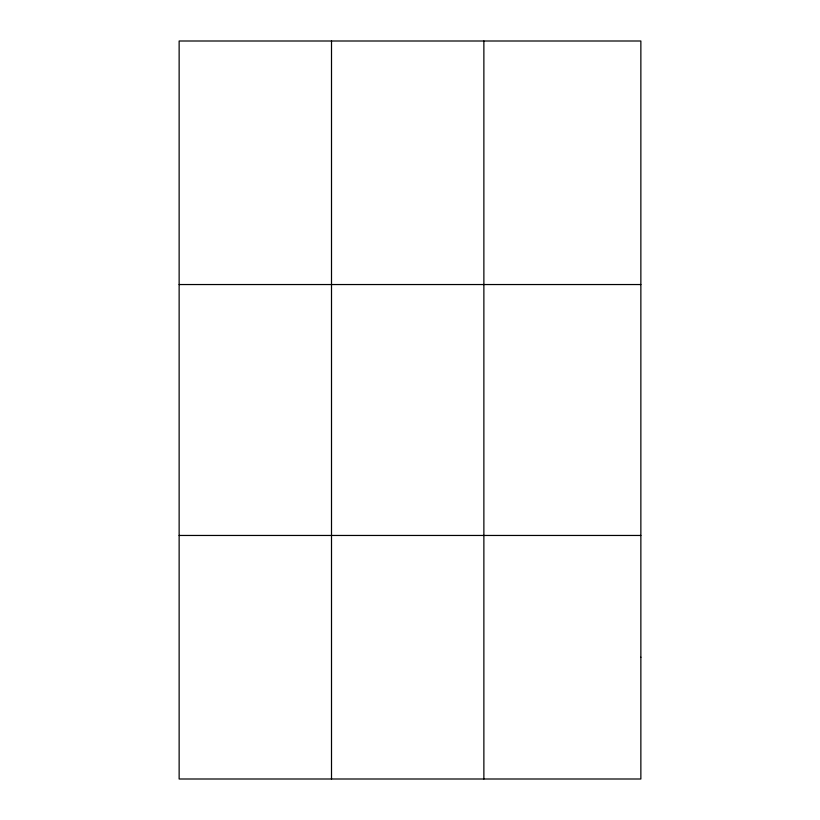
<?xml version="1.0" encoding="UTF-8"?>
<svg xmlns="http://www.w3.org/2000/svg" width="820" height="820" viewBox="0 0 820 820"><rect width="100%" height="100%" fill="white"/><g stroke="black" fill="none" stroke-linecap="round" stroke-linejoin="round"><path stroke-width="1.23" d="M331.505 41L331.505 779M483.872 41L483.872 779M179.139 284.54L640.861 284.54M179.139 535.46L640.861 535.46M640.861 657.23L640.861 779L179.139 779L179.139 41L640.861 41L640.861 657.23"/></g></svg>
